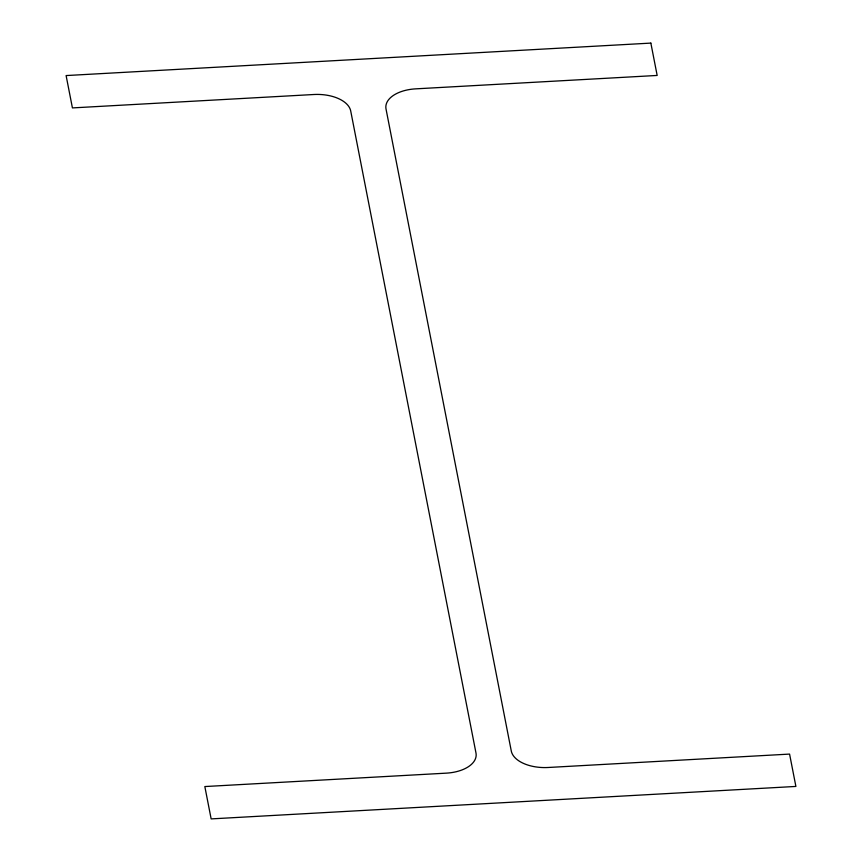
<?xml version="1.0" encoding="UTF-8"?>
<svg xmlns="http://www.w3.org/2000/svg" width="862" height="862" viewBox="0 0 862 862"><rect width="100%" height="100%" fill="white"/><g stroke="black" fill="none" stroke-linecap="round" stroke-linejoin="round"><path stroke-width="1.29" d="M650.853 43.1L66.105 75.565L72.419 107.912L313.876 94.508A33.456 18.414 0.3 0 1 350.715 110.982L475.975 752.979A33.456 18.414 0.3 0 1 446.29 773.149L204.833 786.553L211.147 818.9L795.895 786.435L789.581 754.088L548.124 767.492A33.456 18.414 0.3 0 1 511.285 751.017L386.025 109.021A33.456 18.414 0.3 0 1 415.71 88.851L657.167 75.447L650.853 43.1"/></g></svg>
